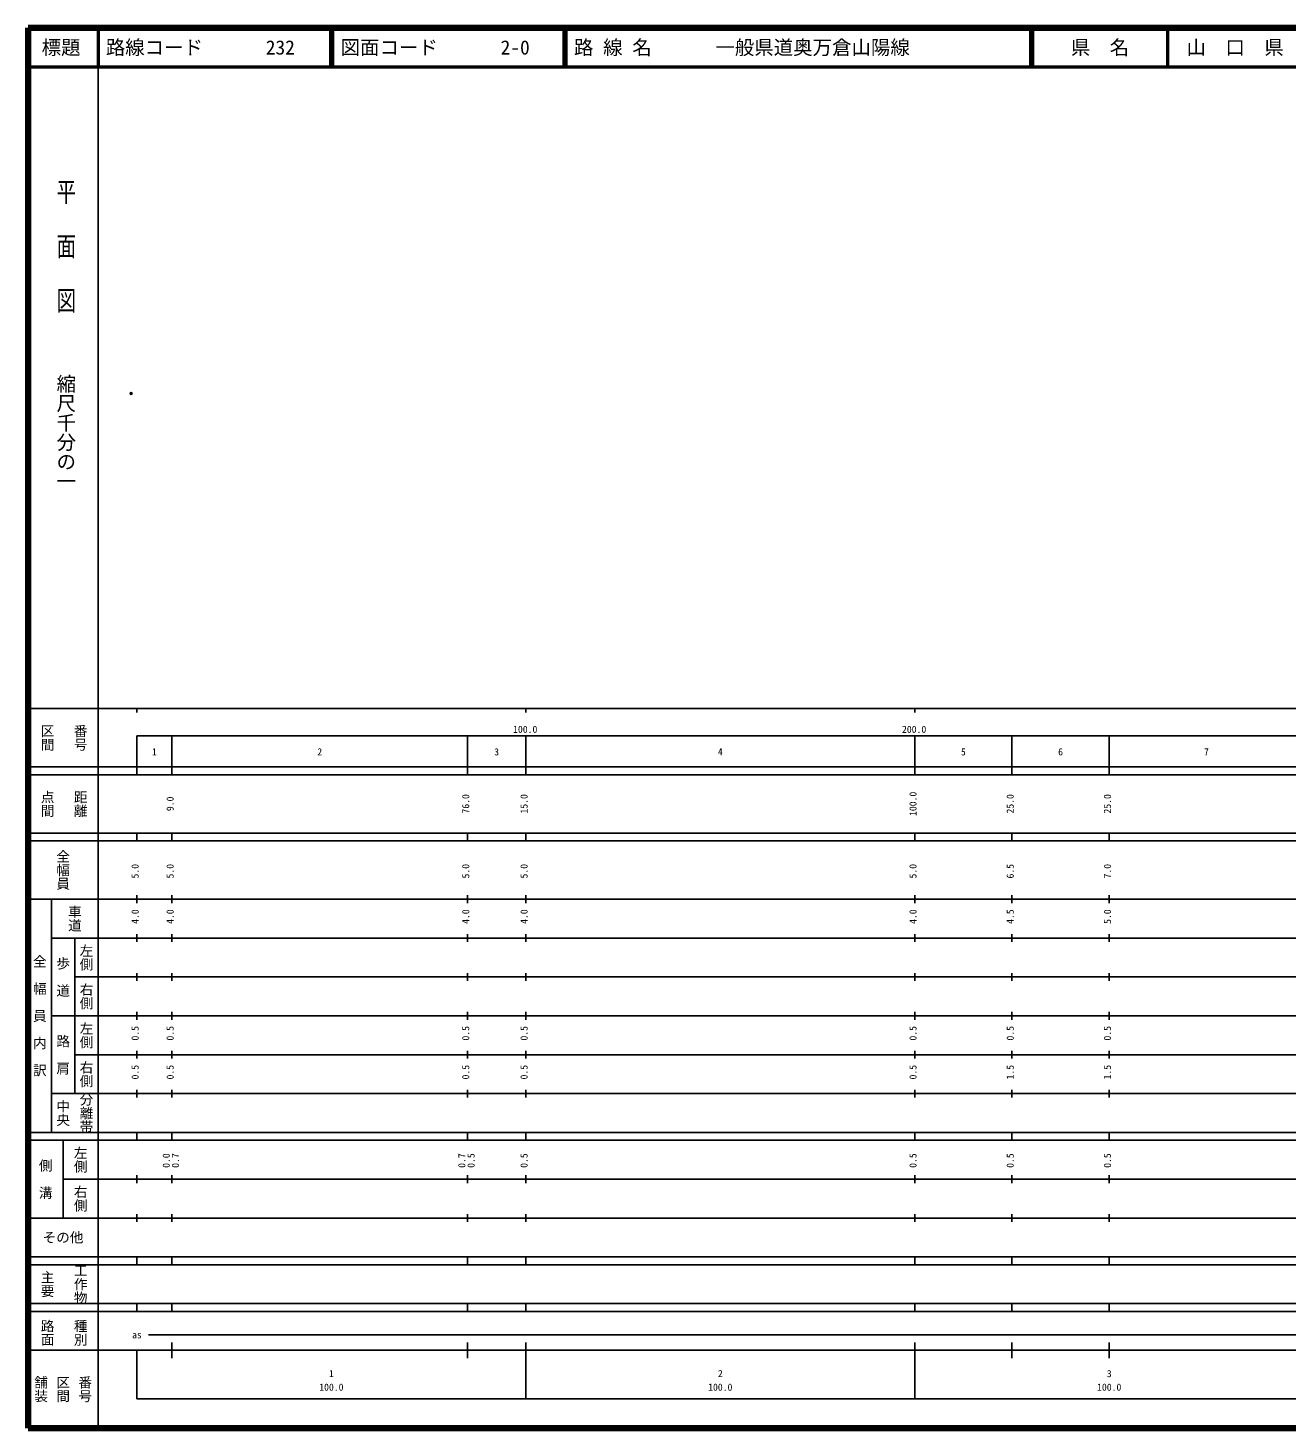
# Model space of a CAD drawing. Units: millimetres on the paper. Extents: x 40 to 680, y 20 to 380.
# Drawn here: x 40 to 363.7, y 20 to 380 of the extents above; entities that cross this region are included whole.
import ezdxf
from ezdxf.enums import TextEntityAlignment as Align

# ---------------------------------------------------------------- set-up
doc = ezdxf.new("R2010")
doc.units = ezdxf.units.MM
doc.header["$PDMODE"] = 32
doc.header["$PDSIZE"] = 0.5
doc.layers.add('M-OTRS', color=6, linetype='Continuous')
doc.layers.add('M-TTL-TXT', color=7, linetype='Continuous')
for name, color, linetype, lineweight in [('M-TTL', 2, 'Continuous', 140), ('M-TTL-BAND', 7, 'Continuous', 25), ('M-TTL-LINE', 7, 'Continuous', 50)]:
    doc.layers.add(name, color=color, linetype=linetype, lineweight=lineweight)
doc.styles.add('@ＭＳ ゴシック', font='')
doc.styles.add('ＭＳ ゴシック', font='')
doc.styles.get('@ＭＳ ゴシック').set_extended_font_data('@MS Gothic')
doc.styles.get('ＭＳ ゴシック').set_extended_font_data('MS Gothic')

msp = doc.modelspace()

# ---------------------------------------------------------------- linework, layer by layer
at = {"layer": 'M-OTRS'}
msp.add_point((66.517, 286.009), dxfattribs=at)
at = {"layer": 'M-TTL'}
for p, q in [((40, 380), (40, 20)), ((680, 380), (40, 380)), ((40, 20), (680, 20))]:
    msp.add_line(p, q, dxfattribs=at)
at = {"layer": 'M-TTL-BAND'}
for p, q in [((58, 370), (58, 20)), ((40, 205), (579, 205)), ((68, 205), (68, 204)), ((168, 205), (168, 204)), ((268, 205), (268, 204)), ((68, 198), (579, 198)), ((68, 198), (68, 188)), ((77, 188), (77, 198)), ((153, 188), (153, 198)), ((168, 188), (168, 198)), ((268, 188), (268, 198)), ((293, 188), (293, 198)), ((318, 188), (318, 198)), ((40, 190), (579, 190)), ((40, 188), (579, 188)), ((40, 173), (579, 173)), ((68, 171), (68, 173)), ((77, 171), (77, 173)), ((153, 171), (153, 173)), ((168, 171), (168, 173)), ((268, 171), (268, 173)), ((293, 171), (293, 173)), ((318, 171), (318, 173)), ((40, 171), (579, 171)), ((40, 156), (579, 156)), ((46, 96), (46, 156)), ((68, 155), (68, 157)), ((77, 155), (77, 157)), ((153, 155), (153, 157)), ((168, 155), (168, 157)), ((268, 155), (268, 157)), ((293, 155), (293, 157)), ((318, 155), (318, 157)), ((46, 146), (579, 146)), ((52, 146), (52, 106)), ((68, 145), (68, 147)), ((77, 145), (77, 147)), ((153, 145), (153, 147)), ((168, 145), (168, 147)), ((268, 145), (268, 147)), ((293, 145), (293, 147)), ((318, 145), (318, 147)), ((68, 135), (68, 137)), ((77, 135), (77, 137)), ((153, 135), (153, 137)), ((168, 135), (168, 137)), ((268, 135), (268, 137)), ((293, 135), (293, 137)), ((318, 135), (318, 137)), ((52, 136), (579, 136)), ((46, 126), (579, 126)), ((68, 125), (68, 127)), ((77, 125), (77, 127)), ((153, 125), (153, 127)), ((168, 125), (168, 127)), ((268, 125), (268, 127)), ((293, 125), (293, 127)), ((318, 125), (318, 127)), ((52, 116), (579, 116)), ((68, 115), (68, 117)), ((77, 115), (77, 117)), ((153, 115), (153, 117)), ((168, 115), (168, 117)), ((268, 115), (268, 117)), ((293, 115), (293, 117)), ((318, 115), (318, 117)), ((46, 106), (579, 106)), ((68, 105), (68, 107)), ((77, 105), (77, 107)), ((153, 105), (153, 107)), ((168, 105), (168, 107)), ((268, 105), (268, 107)), ((293, 105), (293, 107)), ((318, 105), (318, 107)), ((40, 96), (579, 96)), ((40, 94), (579, 94)), ((49, 94), (49, 74)), ((68, 94), (68, 96)), ((77, 94), (77, 96)), ((153, 94), (153, 96)), ((168, 94), (168, 96)), ((268, 94), (268, 96)), ((293, 94), (293, 96)), ((318, 94), (318, 96)), ((49, 84), (579, 84)), ((68, 83), (68, 85)), ((77, 83), (77, 85)), ((153, 83), (153, 85)), ((168, 83), (168, 85)), ((268, 83), (268, 85)), ((293, 83), (293, 85)), ((318, 83), (318, 85)), ((40, 74), (579, 74)), ((68, 73), (68, 75)), ((77, 73), (77, 75)), ((153, 73), (153, 75)), ((168, 73), (168, 75)), ((268, 73), (268, 75)), ((293, 73), (293, 75)), ((318, 73), (318, 75)), ((40, 64), (579, 64)), ((40, 62), (579, 62)), ((68, 62), (68, 64)), ((77, 62), (77, 64)), ((153, 62), (153, 64)), ((168, 62), (168, 64)), ((268, 62), (268, 64)), ((293, 62), (293, 64)), ((318, 62), (318, 64)), ((40, 52), (579, 52)), ((68, 50), (68, 52)), ((77, 50), (77, 52)), ((153, 50), (153, 52)), ((168, 50), (168, 52)), ((268, 50), (268, 52)), ((293, 50), (293, 52)), ((318, 50), (318, 52)), ((40, 50), (579, 50)), ((71, 44), (565, 44)), ((40, 40), (579, 40)), ((68, 40), (68, 27.5)), ((77, 38), (77, 42)), ((153, 38), (153, 42)), ((168, 27.5), (168, 42)), ((268, 27.5), (268, 42)), ((293, 38), (293, 42)), ((318, 38), (318, 42)), ((68, 27.5), (579, 27.5))]:
    msp.add_line(p, q, dxfattribs=at)
at = {"layer": 'M-TTL-LINE'}
for p, q in [((58, 380), (58, 370)), ((117.75, 380), (117.75, 370)), ((118.25, 380), (118.25, 370)), ((177.75, 380), (177.75, 370)), ((178.25, 380), (178.25, 370)), ((297.75, 380), (297.75, 370)), ((298.25, 380), (298.25, 370)), ((333, 380), (333, 370)), ((40, 370), (680, 370))]:
    msp.add_line(p, q, dxfattribs=at)

# ---------------------------------------------------------------- texts
at = {"layer": 'M-TTL-BAND', "style": '@ＭＳ ゴシック', "width": 1.4}
msp.add_text('平  面  図', height=3.666, rotation=270, dxfattribs=at).set_placement((49.777, 306.475), align=Align.MIDDLE_RIGHT)
at = {"layer": 'M-TTL-BAND', "style": '@ＭＳ ゴシック'}
msp.add_text('縮尺千分の一', height=3.666, rotation=270, dxfattribs=at).set_placement((49.777, 261.03), align=Align.MIDDLE_RIGHT)
for s, p in [('区間', (45, 197.5)), ('番号', (53.5, 197.5)), ('点間', (45, 180.5)), ('距離', (53.5, 180.5)), ('全幅員', (49, 163.5)), ('車道', (52, 151)), ('左側', (55, 141)), ('全\u3000幅\u3000員\u3000内\u3000訳', (43, 126)), ('歩\u3000道', (49, 136)), ('右側', (55, 131)), ('左側', (55, 121)), ('路\u3000肩', (49, 116)), ('右側', (55, 111)), ('分離帯', (55, 101)), ('中央', (49, 101)), ('左側', (53.5, 89)), ('側\u3000溝', (44.5, 84)), ('右側', (53.5, 79)), ('工作物', (53.5, 57)), ('主要', (45, 57)), ('路面', (45, 44.5)), ('種別', (53.5, 44.5)), ('舗装', (43.333, 30)), ('区間', (49, 30)), ('番号', (54.667, 30))]:
    msp.add_text(s, height=2.566, rotation=270, dxfattribs=at).set_placement(p, align=Align.MIDDLE_CENTER)
at = {"layer": 'M-TTL-BAND', "style": 'ＭＳ ゴシック'}
for s, p in [('100.0', (167.844, 198.195)), ('200.0', (267.844, 198.195)), ('1', (72.5, 192.405)), ('2', (115, 192.405)), ('3', (160.5, 192.405)), ('4', (218, 192.405)), ('5', (280.5, 192.405)), ('6', (305.5, 192.405)), ('7', (343, 192.405)), ('as', (68, 42.5)), ('1', (118, 32.523)), ('2', (218, 32.523)), ('3', (318, 32.523)), ('100.0', (118, 29.033)), ('100.0', (218, 29.033)), ('100.0', (318, 29.033))]:
    msp.add_text(s, height=1.833, dxfattribs=at).set_placement(p, align=Align.BOTTOM_CENTER)
for s, p in [('9.0', (78, 180.5)), ('76.0', (154, 180.5)), ('15.0', (169, 180.5)), ('100.0', (269, 180.5)), ('25.0', (294, 180.5)), ('25.0', (319, 180.5)), ('5.0', (69, 163.174)), ('5.0', (78, 163.174)), ('5.0', (154, 163.174)), ('5.0', (169, 163.174)), ('5.0', (269, 163.174)), ('6.5', (294, 163.174)), ('7.0', (319, 163.174)), ('4.0', (69, 151.5)), ('4.0', (78, 151.5)), ('4.0', (154, 151.5)), ('4.0', (169, 151.5)), ('4.0', (269, 151.5)), ('4.5', (294, 151.5)), ('5.0', (319, 151.5)), ('0.5', (69, 121.5)), ('0.5', (78, 121.5)), ('0.5', (154, 121.5)), ('0.5', (169, 121.5)), ('0.5', (269, 121.5)), ('0.5', (294, 121.5)), ('0.5', (319, 121.5)), ('0.5', (69, 111.5)), ('0.5', (78, 111.5)), ('0.5', (154, 111.5)), ('0.5', (169, 111.5)), ('0.5', (269, 111.5)), ('1.5', (294, 111.5)), ('1.5', (319, 111.5)), ('0.0', (77, 88.764)), ('0.7', (79.37, 88.764)), ('0.7', (153, 88.764)), ('0.5', (155.37, 88.764)), ('0.5', (169, 88.764)), ('0.5', (269, 88.764)), ('0.5', (294, 88.764)), ('0.5', (319, 88.764))]:
    msp.add_text(s, height=1.833, rotation=90, dxfattribs=at).set_placement(p, align=Align.BOTTOM_CENTER)
msp.add_text('その他', height=2.566, dxfattribs=at).set_placement((49, 69), align=Align.MIDDLE_CENTER)
at = {"layer": 'M-TTL-TXT', "style": 'ＭＳ ゴシック'}
for s, p in [('標題', (48.5, 375)), ('県\u3000名', (315.625, 375)), ('山\u3000口\u3000県', (350.375, 375))]:
    msp.add_text(s, height=3.666, dxfattribs=at).set_placement(p, align=Align.MIDDLE_CENTER)
for s, p in [('路線コード', (60, 375)), ('232', (101.142, 375)), ('図面コード', (120.38, 375)), ('2-0', (161.521, 375)), ('路 線 名', (180.38, 375)), ('一般県道奥万倉山陽線', (216.734, 375))]:
    msp.add_text(s, height=3.666, dxfattribs=at).set_placement(p, align=Align.MIDDLE_LEFT)

doc.saveas('drawing.dxf')
